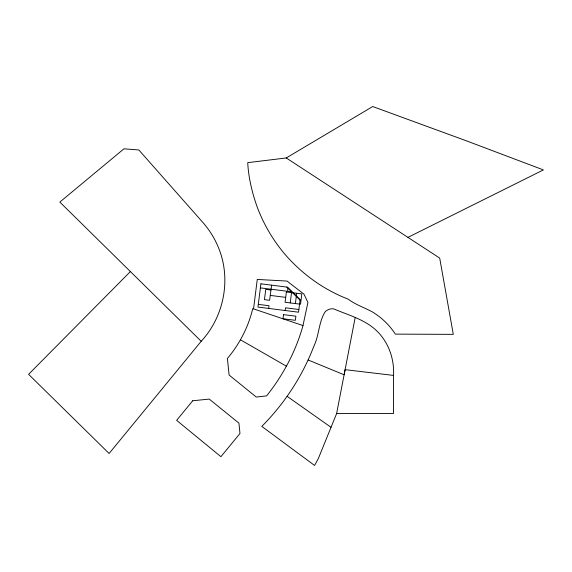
<?xml version="1.0" encoding="UTF-8"?>
<svg xmlns="http://www.w3.org/2000/svg" width="572" height="572" viewBox="0 0 572 572"><rect width="100%" height="100%" fill="white"/><g stroke="black" fill="none" stroke-linecap="round" stroke-linejoin="round"><path stroke-width="0.86" d="M253.553 308.873L257.271 279.443L287.022 281.067L303.989 294.172L307.915 302.445L302.988 325.561C295.903 351.172 283.14 375.146 266.609 395.888L256.277 397.047L229.093 375.039L227.406 358.487C239.489 344.065 248.455 326.962 252.745 308.601L302.988 325.561M268.668 308.43L269.012 305.734L258.308 304.375M271.614 285.163L269.605 300.3L264.45 299.649L265.758 289.339L270.913 289.99M285.171 310.51L285.507 307.815L298.87 309.509M287.981 288.252L287.594 291.32L291.606 291.827M290.233 302.91L291.534 292.599M295.388 303.56L296.689 293.25M355.162 317.624L336.622 413.556L318.389 458.415L314.586 465.458L261.812 426.397C284.363 403.725 302.366 376.362 313.778 346.41C319.233 335.414 318.633 321.829 325.289 311.576C327.534 309.602 330.452 308.537 333.44 308.787C348.72 315.294 366.109 319.719 378.028 332.153C389.046 343.593 394.401 359.652 393.536 375.411L393.557 413.47L336.622 413.556M201.194 341.277C224.353 316.309 231.61 278.013 218.032 246.611A87.931 87.931 0 0 0 202.838 222.415L138.832 149.957L123.952 148.813L59.846 202.088L201.194 341.277L109.109 453.489L28.6 374.331L130.395 271.557M286.236 157.958L439.704 258.108L453.296 334.355L395.366 334.127C389.453 325.068 381.524 317.388 372.229 311.84C364.214 307.522 355.512 304.683 348.155 299.142C323.352 289.568 301.237 273.509 284.07 253.246A159.488 159.488 0 0 1 257.379 207.536C252.202 193.093 248.534 178.006 247.719 162.655L286.236 157.958L372.715 106.542L466.745 140.955L543.4 169.913L407.936 237.38M393.536 375.411L345.102 369.669L344.122 374.789L308.165 359.988M260.396 287.88L286.479 291.177L285.078 302.259L300.543 304.218L301.844 293.901L286.379 291.949M270.227 295.409L285.693 297.361M240.419 339.782L286.4 366.18M287.087 396.303L331.031 427.313M286.801 287.08L300.057 300.164M260.911 283.805L257.965 307.071L298.534 312.205L300.128 299.578L287.566 287.18L260.911 283.805M283.512 314.636L282.99 318.754L295.359 320.32L295.881 316.194L283.512 314.636M192.692 400.772L176.626 420.348L220.921 456.685L239.983 433.469L238.924 423.137L209.238 399.084L192.692 400.772"/></g></svg>
